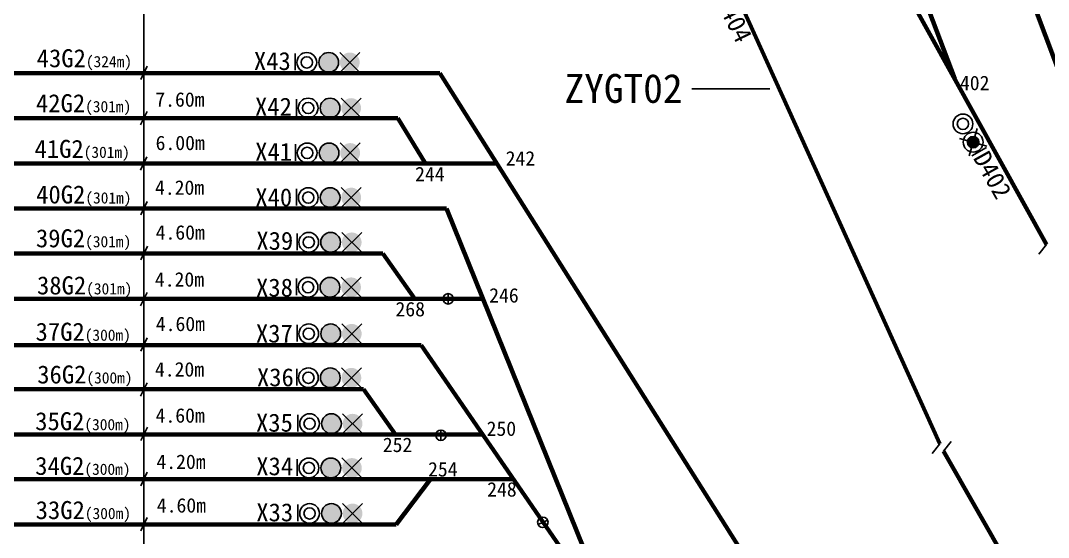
# Model space of a CAD drawing. Header units: millimetres. Extents: x -17381 to -15684, y 1883 to 2345.
# Drawn here: x -17165.2 to -17108.4, y 1990.3 to 2018.9 of the extents above; entities that cross this region are included whole.
import ezdxf

# ---------------------------------------------------------------- set-up
doc = ezdxf.new("R2010")
doc.units = ezdxf.units.MM
doc.layers.add('1', color=1, linetype='Continuous')
doc.layers.add('站台', color=7, linetype='Continuous')
doc.styles.get("Standard").update_dxf_attribs({"font": 'SimSun.ttf'})
doc.styles.add('宋体', font='SimSun.ttf')

# ---------------------------------------------------------------- blocks, each defined once
blk = doc.blocks.new('qxjyj')
at = {"layer": '1', "color": 1}
blk.add_line((0, 1.6), (0, -1.6), dxfattribs=at)
blk.add_circle((-0.01, 0), 1.6, dxfattribs=at)

msp = doc.modelspace()

# ---------------------------------------------------------------- hatches: boundary and pattern name
at = {"lineweight": -3}
for points in [[(-17148.734, 2016.623, 1), (-17147.642, 2016.623, 1)], [(-17148.659, 2014.095, 1), (-17147.567, 2014.095, 1)], [(-17148.713, 2011.606, 1), (-17147.621, 2011.606, 1)], [(-17148.655, 2009.136, 1), (-17147.563, 2009.136, 1)], [(-17148.628, 2006.656, 1), (-17147.536, 2006.656, 1)], [(-17148.664, 2004.165, 1), (-17147.572, 2004.165, 1)], [(-17148.625, 2001.588, 1), (-17147.533, 2001.588, 1)], [(-17148.646, 1999.153, 1), (-17147.554, 1999.153, 1)], [(-17148.582, 1996.611, 1), (-17147.49, 1996.611, 1)], [(-17148.617, 1994.158, 1), (-17147.525, 1994.158, 1)], [(-17148.582, 1991.636, 1), (-17147.49, 1991.636, 1)]]:
    msp.add_hatch(color=2, dxfattribs=at).paths.add_polyline_path(points)
h = msp.add_hatch(color=1, dxfattribs=at)
h.paths.add_polyline_path([(-17147.407, 2017.009, 0.198912), (-17147.567, 2016.623, 0.198912), (-17147.407, 2016.237), (-17147.021, 2016.623)])
h.paths.add_polyline_path([(-17147.407, 2017.009), (-17147.021, 2016.623), (-17146.635, 2017.009, 0.414214)])
h.paths.add_polyline_path([(-17146.635, 2017.009), (-17147.021, 2016.623), (-17146.635, 2016.237, 0.198912), (-17146.475, 2016.623, 0.198912)])
h.paths.add_polyline_path([(-17146.635, 2016.237), (-17147.021, 2016.623), (-17147.407, 2016.237, 0.414214)])
h = msp.add_hatch(color=1, dxfattribs=at)
h.paths.add_polyline_path([(-17147.407, 2016.237, -0.198912), (-17147.567, 2016.623, -0.198912), (-17147.407, 2017.009), (-17147.021, 2016.623)])
h.paths.add_polyline_path([(-17147.407, 2016.237), (-17147.021, 2016.623), (-17146.635, 2016.237, -0.414214)])
h.paths.add_polyline_path([(-17146.635, 2016.237), (-17147.021, 2016.623), (-17146.635, 2017.009, -0.198912), (-17146.475, 2016.623, -0.198912)])
h.paths.add_polyline_path([(-17146.635, 2017.009), (-17147.021, 2016.623), (-17147.407, 2017.009, -0.414214)])
h = msp.add_hatch(color=1, dxfattribs=at)
h.paths.add_polyline_path([(-17147.331, 2014.481, 0.198912), (-17147.491, 2014.095, 0.198912), (-17147.331, 2013.709), (-17146.945, 2014.095)])
h.paths.add_polyline_path([(-17147.331, 2014.481), (-17146.945, 2014.095), (-17146.559, 2014.481, 0.414214)])
h.paths.add_polyline_path([(-17146.559, 2014.481), (-17146.945, 2014.095), (-17146.559, 2013.709, 0.198912), (-17146.399, 2014.095, 0.198912)])
h.paths.add_polyline_path([(-17146.559, 2013.709), (-17146.945, 2014.095), (-17147.331, 2013.709, 0.414214)])
h = msp.add_hatch(color=1, dxfattribs=at)
h.paths.add_polyline_path([(-17147.331, 2013.709, -0.198912), (-17147.491, 2014.095, -0.198912), (-17147.331, 2014.481), (-17146.945, 2014.095)])
h.paths.add_polyline_path([(-17147.331, 2013.709), (-17146.945, 2014.095), (-17146.559, 2013.709, -0.414214)])
h.paths.add_polyline_path([(-17146.559, 2013.709), (-17146.945, 2014.095), (-17146.559, 2014.481, -0.198912), (-17146.399, 2014.095, -0.198912)])
h.paths.add_polyline_path([(-17146.559, 2014.481), (-17146.945, 2014.095), (-17147.331, 2014.481, -0.414214)])
h = msp.add_hatch(color=5, dxfattribs=at)
h.paths.add_polyline_path([(-17112.445, 2012.503), (-17112.531, 2012.203), (-17112.23, 2012.118, 0.414214)])
h.paths.add_polyline_path([(-17112.531, 2012.203), (-17112.445, 2012.503, 0.198912), (-17112.683, 2012.475, 0.198912), (-17112.831, 2012.288)])
h.paths.add_polyline_path([(-17112.531, 2012.203), (-17112.831, 2012.288, 0.414214), (-17112.616, 2011.903)])
h.paths.add_polyline_path([(-17112.23, 2012.118), (-17112.531, 2012.203), (-17112.616, 2011.903, 0.198912), (-17112.378, 2011.93, 0.198912)])
h = msp.add_hatch(color=1, dxfattribs=at)
h.paths.add_polyline_path([(-17147.386, 2011.992, 0.198912), (-17147.546, 2011.606, 0.198912), (-17147.386, 2011.22), (-17147, 2011.606)])
h.paths.add_polyline_path([(-17147.386, 2011.992), (-17147, 2011.606), (-17146.613, 2011.992, 0.414214)])
h.paths.add_polyline_path([(-17146.613, 2011.992), (-17147, 2011.606), (-17146.613, 2011.22, 0.198912), (-17146.454, 2011.606, 0.198912)])
h.paths.add_polyline_path([(-17146.613, 2011.22), (-17147, 2011.606), (-17147.386, 2011.22, 0.414214)])
h = msp.add_hatch(color=1, dxfattribs=at)
h.paths.add_polyline_path([(-17147.386, 2011.22, -0.198912), (-17147.546, 2011.606, -0.198912), (-17147.386, 2011.992), (-17147, 2011.606)])
h.paths.add_polyline_path([(-17147.386, 2011.22), (-17147, 2011.606), (-17146.613, 2011.22, -0.414214)])
h.paths.add_polyline_path([(-17146.613, 2011.22), (-17147, 2011.606), (-17146.613, 2011.992, -0.198912), (-17146.454, 2011.606, -0.198912)])
h.paths.add_polyline_path([(-17146.613, 2011.992), (-17147, 2011.606), (-17147.386, 2011.992, -0.414214)])
h = msp.add_hatch(color=1, dxfattribs=at)
h.paths.add_polyline_path([(-17147.328, 2009.522, 0.198912), (-17147.488, 2009.136, 0.198912), (-17147.328, 2008.75), (-17146.942, 2009.136)])
h.paths.add_polyline_path([(-17147.328, 2009.522), (-17146.942, 2009.136), (-17146.555, 2009.522, 0.414214)])
h.paths.add_polyline_path([(-17146.555, 2009.522), (-17146.942, 2009.136), (-17146.555, 2008.75, 0.198912), (-17146.396, 2009.136, 0.198912)])
h.paths.add_polyline_path([(-17146.555, 2008.75), (-17146.942, 2009.136), (-17147.328, 2008.75, 0.414214)])
h = msp.add_hatch(color=1, dxfattribs=at)
h.paths.add_polyline_path([(-17147.328, 2008.75, -0.198912), (-17147.488, 2009.136, -0.198912), (-17147.328, 2009.522), (-17146.942, 2009.136)])
h.paths.add_polyline_path([(-17147.328, 2008.75), (-17146.942, 2009.136), (-17146.555, 2008.75, -0.414214)])
h.paths.add_polyline_path([(-17146.555, 2008.75), (-17146.942, 2009.136), (-17146.555, 2009.522, -0.198912), (-17146.396, 2009.136, -0.198912)])
h.paths.add_polyline_path([(-17146.555, 2009.522), (-17146.942, 2009.136), (-17147.328, 2009.522, -0.414214)])
h = msp.add_hatch(color=1, dxfattribs=at)
h.paths.add_polyline_path([(-17147.301, 2007.042, 0.198912), (-17147.461, 2006.656, 0.198912), (-17147.301, 2006.27), (-17146.915, 2006.656)])
h.paths.add_polyline_path([(-17147.301, 2007.042), (-17146.915, 2006.656), (-17146.529, 2007.042, 0.414214)])
h.paths.add_polyline_path([(-17146.529, 2007.042), (-17146.915, 2006.656), (-17146.529, 2006.27, 0.198912), (-17146.369, 2006.656, 0.198912)])
h.paths.add_polyline_path([(-17146.529, 2006.27), (-17146.915, 2006.656), (-17147.301, 2006.27, 0.414214)])
h = msp.add_hatch(color=1, dxfattribs=at)
h.paths.add_polyline_path([(-17147.301, 2006.27, -0.198912), (-17147.461, 2006.656, -0.198912), (-17147.301, 2007.042), (-17146.915, 2006.656)])
h.paths.add_polyline_path([(-17147.301, 2006.27), (-17146.915, 2006.656), (-17146.529, 2006.27, -0.414214)])
h.paths.add_polyline_path([(-17146.529, 2006.27), (-17146.915, 2006.656), (-17146.529, 2007.042, -0.198912), (-17146.369, 2006.656, -0.198912)])
h.paths.add_polyline_path([(-17146.529, 2007.042), (-17146.915, 2006.656), (-17147.301, 2007.042, -0.414214)])
h = msp.add_hatch(color=1, dxfattribs=at)
h.paths.add_polyline_path([(-17147.336, 2004.551, 0.198912), (-17147.496, 2004.165, 0.198912), (-17147.336, 2003.779), (-17146.95, 2004.165)])
h.paths.add_polyline_path([(-17147.336, 2004.551), (-17146.95, 2004.165), (-17146.564, 2004.551, 0.414214)])
h.paths.add_polyline_path([(-17146.564, 2004.551), (-17146.95, 2004.165), (-17146.564, 2003.779, 0.198912), (-17146.404, 2004.165, 0.198912)])
h.paths.add_polyline_path([(-17146.564, 2003.779), (-17146.95, 2004.165), (-17147.336, 2003.779, 0.414214)])
h = msp.add_hatch(color=1, dxfattribs=at)
h.paths.add_polyline_path([(-17147.336, 2003.779, -0.198912), (-17147.496, 2004.165, -0.198912), (-17147.336, 2004.551), (-17146.95, 2004.165)])
h.paths.add_polyline_path([(-17147.336, 2003.779), (-17146.95, 2004.165), (-17146.564, 2003.779, -0.414214)])
h.paths.add_polyline_path([(-17146.564, 2003.779), (-17146.95, 2004.165), (-17146.564, 2004.551, -0.198912), (-17146.404, 2004.165, -0.198912)])
h.paths.add_polyline_path([(-17146.564, 2004.551), (-17146.95, 2004.165), (-17147.336, 2004.551, -0.414214)])
h = msp.add_hatch(color=1, dxfattribs=at)
h.paths.add_polyline_path([(-17147.297, 2001.974, 0.198912), (-17147.457, 2001.588, 0.198912), (-17147.297, 2001.202), (-17146.911, 2001.588)])
h.paths.add_polyline_path([(-17147.297, 2001.974), (-17146.911, 2001.588), (-17146.525, 2001.974, 0.414214)])
h.paths.add_polyline_path([(-17146.525, 2001.974), (-17146.911, 2001.588), (-17146.525, 2001.202, 0.198912), (-17146.365, 2001.588, 0.198912)])
h.paths.add_polyline_path([(-17146.525, 2001.202), (-17146.911, 2001.588), (-17147.297, 2001.202, 0.414214)])
h = msp.add_hatch(color=1, dxfattribs=at)
h.paths.add_polyline_path([(-17147.297, 2001.202, -0.198912), (-17147.457, 2001.588, -0.198912), (-17147.297, 2001.974), (-17146.911, 2001.588)])
h.paths.add_polyline_path([(-17147.297, 2001.202), (-17146.911, 2001.588), (-17146.525, 2001.202, -0.414214)])
h.paths.add_polyline_path([(-17146.525, 2001.202), (-17146.911, 2001.588), (-17146.525, 2001.974, -0.198912), (-17146.365, 2001.588, -0.198912)])
h.paths.add_polyline_path([(-17146.525, 2001.974), (-17146.911, 2001.588), (-17147.297, 2001.974, -0.414214)])
h = msp.add_hatch(color=1, dxfattribs=at)
h.paths.add_polyline_path([(-17147.318, 1999.539, 0.198912), (-17147.478, 1999.153, 0.198912), (-17147.318, 1998.767), (-17146.932, 1999.153)])
h.paths.add_polyline_path([(-17147.318, 1999.539), (-17146.932, 1999.153), (-17146.546, 1999.539, 0.414214)])
h.paths.add_polyline_path([(-17146.546, 1999.539), (-17146.932, 1999.153), (-17146.546, 1998.767, 0.198912), (-17146.386, 1999.153, 0.198912)])
h.paths.add_polyline_path([(-17146.546, 1998.767), (-17146.932, 1999.153), (-17147.318, 1998.767, 0.414214)])
h = msp.add_hatch(color=1, dxfattribs=at)
h.paths.add_polyline_path([(-17147.318, 1998.767, -0.198912), (-17147.478, 1999.153, -0.198912), (-17147.318, 1999.539), (-17146.932, 1999.153)])
h.paths.add_polyline_path([(-17147.318, 1998.767), (-17146.932, 1999.153), (-17146.546, 1998.767, -0.414214)])
h.paths.add_polyline_path([(-17146.546, 1998.767), (-17146.932, 1999.153), (-17146.546, 1999.539, -0.198912), (-17146.386, 1999.153, -0.198912)])
h.paths.add_polyline_path([(-17146.546, 1999.539), (-17146.932, 1999.153), (-17147.318, 1999.539, -0.414214)])
h = msp.add_hatch(color=1, dxfattribs=at)
h.paths.add_polyline_path([(-17147.254, 1996.997, 0.198912), (-17147.414, 1996.611, 0.198912), (-17147.254, 1996.225), (-17146.868, 1996.611)])
h.paths.add_polyline_path([(-17147.254, 1996.997), (-17146.868, 1996.611), (-17146.482, 1996.997, 0.414214)])
h.paths.add_polyline_path([(-17146.482, 1996.997), (-17146.868, 1996.611), (-17146.482, 1996.225, 0.198912), (-17146.322, 1996.611, 0.198912)])
h.paths.add_polyline_path([(-17146.482, 1996.225), (-17146.868, 1996.611), (-17147.254, 1996.225, 0.414214)])
h = msp.add_hatch(color=1, dxfattribs=at)
h.paths.add_polyline_path([(-17147.254, 1996.225, -0.198912), (-17147.414, 1996.611, -0.198912), (-17147.254, 1996.997), (-17146.868, 1996.611)])
h.paths.add_polyline_path([(-17147.254, 1996.225), (-17146.868, 1996.611), (-17146.482, 1996.225, -0.414214)])
h.paths.add_polyline_path([(-17146.482, 1996.225), (-17146.868, 1996.611), (-17146.482, 1996.997, -0.198912), (-17146.322, 1996.611, -0.198912)])
h.paths.add_polyline_path([(-17146.482, 1996.997), (-17146.868, 1996.611), (-17147.254, 1996.997, -0.414214)])
h = msp.add_hatch(color=1, dxfattribs=at)
h.paths.add_polyline_path([(-17147.29, 1994.544, 0.198912), (-17147.45, 1994.158, 0.198912), (-17147.29, 1993.772), (-17146.904, 1994.158)])
h.paths.add_polyline_path([(-17147.29, 1994.544), (-17146.904, 1994.158), (-17146.517, 1994.544, 0.414214)])
h.paths.add_polyline_path([(-17146.517, 1994.544), (-17146.904, 1994.158), (-17146.517, 1993.772, 0.198912), (-17146.358, 1994.158, 0.198912)])
h.paths.add_polyline_path([(-17146.517, 1993.772), (-17146.904, 1994.158), (-17147.29, 1993.772, 0.414214)])
h = msp.add_hatch(color=1, dxfattribs=at)
h.paths.add_polyline_path([(-17147.29, 1993.772, -0.198912), (-17147.45, 1994.158, -0.198912), (-17147.29, 1994.544), (-17146.904, 1994.158)])
h.paths.add_polyline_path([(-17147.29, 1993.772), (-17146.904, 1994.158), (-17146.517, 1993.772, -0.414214)])
h.paths.add_polyline_path([(-17146.517, 1993.772), (-17146.904, 1994.158), (-17146.517, 1994.544, -0.198912), (-17146.358, 1994.158, -0.198912)])
h.paths.add_polyline_path([(-17146.517, 1994.544), (-17146.904, 1994.158), (-17147.29, 1994.544, -0.414214)])
h = msp.add_hatch(color=1, dxfattribs=at)
h.paths.add_polyline_path([(-17147.254, 1992.022, 0.198912), (-17147.414, 1991.636, 0.198912), (-17147.254, 1991.25), (-17146.868, 1991.636)])
h.paths.add_polyline_path([(-17147.254, 1992.022), (-17146.868, 1991.636), (-17146.482, 1992.022, 0.414214)])
h.paths.add_polyline_path([(-17146.482, 1992.022), (-17146.868, 1991.636), (-17146.482, 1991.25, 0.198912), (-17146.322, 1991.636, 0.198912)])
h.paths.add_polyline_path([(-17146.482, 1991.25), (-17146.868, 1991.636), (-17147.254, 1991.25, 0.414214)])
h = msp.add_hatch(color=1, dxfattribs=at)
h.paths.add_polyline_path([(-17147.254, 1991.25, -0.198912), (-17147.414, 1991.636, -0.198912), (-17147.254, 1992.022), (-17146.868, 1991.636)])
h.paths.add_polyline_path([(-17147.254, 1991.25), (-17146.868, 1991.636), (-17146.482, 1991.25, -0.414214)])
h.paths.add_polyline_path([(-17146.482, 1991.25), (-17146.868, 1991.636), (-17146.482, 1992.022, -0.198912), (-17146.322, 1991.636, -0.198912)])
h.paths.add_polyline_path([(-17146.482, 1992.022), (-17146.868, 1991.636), (-17147.254, 1992.022, -0.414214)])

# ---------------------------------------------------------------- linework, layer by layer
for p, q in [((-17158.417, 2093.547), (-17158.409, 1906.013)), ((-17150.043, 2016.188), (-17150.043, 2017.113)), ((-17146.469, 2016.071), (-17147.572, 2017.174)), ((-17146.469, 2017.174), (-17147.572, 2016.071)), ((-17146.469, 2017.174), (-17147.572, 2016.071)), ((-17146.469, 2016.071), (-17147.572, 2017.174)), ((-17149.968, 2013.66), (-17149.968, 2014.585)), ((-17146.394, 2013.543), (-17147.497, 2014.646)), ((-17146.394, 2014.646), (-17147.497, 2013.543)), ((-17146.394, 2014.646), (-17147.497, 2013.543)), ((-17146.394, 2013.543), (-17147.497, 2014.646)), ((-17112.318, 2012.953), (-17112.743, 2011.452)), ((-17113.281, 2012.415), (-17111.78, 2011.99)), ((-17150.022, 2011.171), (-17150.022, 2012.097)), ((-17146.448, 2011.054), (-17147.551, 2012.157)), ((-17146.448, 2012.157), (-17147.551, 2011.054)), ((-17146.448, 2012.157), (-17147.551, 2011.054)), ((-17146.448, 2011.054), (-17147.551, 2012.157)), ((-17112.607, 2011.448), (-17111.799, 2011.899)), ((-17149.964, 2008.701), (-17149.964, 2009.627)), ((-17146.39, 2008.585), (-17147.493, 2009.688)), ((-17146.39, 2009.688), (-17147.493, 2008.585)), ((-17146.39, 2009.688), (-17147.493, 2008.585)), ((-17146.39, 2008.585), (-17147.493, 2009.688)), ((-17149.937, 2006.221), (-17149.937, 2007.146)), ((-17146.363, 2006.104), (-17147.467, 2007.207)), ((-17146.363, 2007.207), (-17147.467, 2006.104)), ((-17146.363, 2007.207), (-17147.467, 2006.104)), ((-17146.363, 2006.104), (-17147.467, 2007.207)), ((-17108.479, 2006.543), (-17108.899, 2006.007)), ((-17149.973, 2003.73), (-17149.973, 2004.655)), ((-17146.399, 2003.613), (-17147.502, 2004.716)), ((-17146.399, 2004.716), (-17147.502, 2003.613)), ((-17146.399, 2004.716), (-17147.502, 2003.613)), ((-17146.399, 2003.613), (-17147.502, 2004.716)), ((-17149.934, 2001.154), (-17149.934, 2002.079)), ((-17146.36, 2001.037), (-17147.463, 2002.14)), ((-17146.36, 2002.14), (-17147.463, 2001.037)), ((-17146.36, 2002.14), (-17147.463, 2001.037)), ((-17146.36, 2001.037), (-17147.463, 2002.14)), ((-17146.381, 1998.601), (-17147.484, 1999.704)), ((-17146.381, 1999.704), (-17147.484, 1998.601)), ((-17146.381, 1999.704), (-17147.484, 1998.601)), ((-17146.381, 1998.601), (-17147.484, 1999.704)), ((-17149.955, 1998.718), (-17149.955, 1999.644)), ((-17149.891, 1996.176), (-17149.891, 1997.101)), ((-17146.317, 1996.059), (-17147.42, 1997.162)), ((-17146.317, 1997.162), (-17147.42, 1996.059)), ((-17146.317, 1997.162), (-17147.42, 1996.059)), ((-17146.317, 1996.059), (-17147.42, 1997.162)), ((-17114.377, 1995.491), (-17114.801, 1994.95)), ((-17114.168, 1995.081), (-17113.757, 1995.63)), ((-17149.926, 1993.723), (-17149.926, 1994.648)), ((-17146.352, 1993.606), (-17147.455, 1994.709)), ((-17146.352, 1994.709), (-17147.455, 1993.606)), ((-17146.352, 1994.709), (-17147.455, 1993.606)), ((-17146.352, 1993.606), (-17147.455, 1994.709)), ((-17149.891, 1991.202), (-17149.891, 1992.127)), ((-17146.317, 1991.085), (-17147.42, 1992.188)), ((-17146.317, 1992.188), (-17147.42, 1991.085)), ((-17146.317, 1992.188), (-17147.42, 1991.085)), ((-17146.317, 1991.085), (-17147.42, 1992.188))]:
    msp.add_line(p, q, dxfattribs=at)
at = {"color": 1, "lineweight": 60}
for p, q in [((-17135.903, 2091.028), (-17104.541, 2007.454)), ((-17140.586, 2053.541), (-17114.377, 1995.491))]:
    msp.add_line(p, q, dxfattribs=at)
at = {"color": 6, "lineweight": 60}
msp.add_line((-17113.548, 2015.705), (-17127.808, 2053.812), dxfattribs=at)
at = {"color": 0}
for p, q in [((-17158.228, 2016.413), (-17158.591, 2015.669)), ((-17158.237, 2013.902), (-17158.6, 2013.157)), ((-17158.246, 2011.397), (-17158.61, 2010.653)), ((-17158.228, 2008.921), (-17158.591, 2008.176)), ((-17158.218, 2006.435), (-17158.582, 2005.69)), ((-17158.237, 2003.878), (-17158.6, 2003.133)), ((-17158.228, 2001.364), (-17158.591, 2000.619)), ((-17158.237, 1998.876), (-17158.6, 1998.131)), ((-17158.218, 1996.418), (-17158.582, 1995.673)), ((-17158.227, 1993.918), (-17158.591, 1993.174)), ((-17158.228, 1991.418), (-17158.591, 1990.674))]:
    msp.add_line(p, q, dxfattribs=at)
at = {"color": 124, "lineweight": -3}
for p, q in [((-17147.021, 2016.623), (-17147.021, 2016.623)), ((-17147.021, 2016.623), (-17147.021, 2016.623)), ((-17146.945, 2014.095), (-17146.945, 2014.095)), ((-17146.945, 2014.095), (-17146.945, 2014.095)), ((-17112.531, 2012.203), (-17112.531, 2012.203)), ((-17112.531, 2012.203), (-17112.531, 2012.203)), ((-17147, 2011.606), (-17147, 2011.606)), ((-17147, 2011.606), (-17147, 2011.606)), ((-17146.942, 2009.136), (-17146.942, 2009.136)), ((-17146.942, 2009.136), (-17146.942, 2009.136)), ((-17146.915, 2006.656), (-17146.915, 2006.656)), ((-17146.915, 2006.656), (-17146.915, 2006.656)), ((-17146.95, 2004.165), (-17146.95, 2004.165)), ((-17146.95, 2004.165), (-17146.95, 2004.165)), ((-17146.911, 2001.588), (-17146.911, 2001.588)), ((-17146.911, 2001.588), (-17146.911, 2001.588)), ((-17146.932, 1999.153), (-17146.932, 1999.153)), ((-17146.932, 1999.153), (-17146.932, 1999.153)), ((-17146.868, 1996.611), (-17146.868, 1996.611)), ((-17146.868, 1996.611), (-17146.868, 1996.611)), ((-17146.904, 1994.158), (-17146.904, 1994.158)), ((-17146.904, 1994.158), (-17146.904, 1994.158)), ((-17146.868, 1991.636), (-17146.868, 1991.636)), ((-17146.868, 1991.636), (-17146.868, 1991.636))]:
    msp.add_line(p, q, dxfattribs=at)
at = {"color": 5, "lineweight": 60}
for p, q in [((-17142.038, 2016.028), (-17194.016, 2016.028)), ((-17196.462, 2013.528), (-17144.369, 2013.528)), ((-17138.886, 2011.028), (-17206.937, 2011.028)), ((-17196.749, 2008.528), (-17141.675, 2008.528)), ((-17132.323, 1985.339), (-17141.675, 2008.528)), ((-17145.199, 2006.028), (-17197.75, 2006.028)), ((-17204.3, 2003.52), (-17139.656, 2003.52)), ((-17143.077, 2000.956), (-17200.858, 2000.956)), ((-17201.654, 1998.528), (-17146.263, 1998.528)), ((-17139.666, 1996.004), (-17198.9, 1996.004)), ((-17114.168, 1995.081), (-17095.614, 1962.614)), ((-17201.349, 1993.528), (-17137.962, 1993.528)), ((-17144.451, 1991.029), (-17196.381, 1991.029))]:
    msp.add_line(p, q, dxfattribs=at)
at = {"color": 1, "lineweight": -3}
msp.add_line((-17128.102, 2015.162), (-17123.783, 2015.162), dxfattribs=at)
at = {"color": 5, "lineweight": -3}
for p, q in [((-17112.318, 2012.953), (-17112.743, 2011.452)), ((-17113.281, 2012.415), (-17111.78, 2011.99))]:
    msp.add_line(p, q, dxfattribs=at)
at = {"lineweight": -3}
for centre, radius in [((-17149.4, 2016.623), 0.546), ((-17149.4, 2016.623), 0.312), ((-17149.325, 2014.095), 0.546), ((-17149.325, 2014.095), 0.312), ((-17113.097, 2013.217), 0.546), ((-17113.097, 2013.217), 0.312), ((-17149.379, 2011.606), 0.546), ((-17149.379, 2011.606), 0.312), ((-17149.321, 2009.136), 0.546), ((-17149.321, 2009.136), 0.312), ((-17149.295, 2006.656), 0.546), ((-17149.295, 2006.656), 0.312), ((-17149.33, 2004.165), 0.546), ((-17149.33, 2004.165), 0.312), ((-17149.291, 2001.588), 0.546), ((-17149.291, 2001.588), 0.312), ((-17149.312, 1999.153), 0.546), ((-17149.312, 1999.153), 0.312), ((-17149.248, 1996.611), 0.546), ((-17149.248, 1996.611), 0.312), ((-17149.283, 1994.158), 0.546), ((-17149.283, 1994.158), 0.312), ((-17149.248, 1991.636), 0.546), ((-17149.248, 1991.636), 0.312)]:
    msp.add_circle(centre, radius, dxfattribs=at)
at = {"color": 2, "lineweight": -3}
for centre in [(-17148.188, 2016.623), (-17148.113, 2014.095), (-17148.167, 2011.606), (-17148.109, 2009.136), (-17148.082, 2006.656), (-17148.118, 2004.165), (-17148.079, 2001.588), (-17148.1, 1999.153), (-17148.036, 1996.611), (-17148.071, 1994.158), (-17148.036, 1991.636)]:
    msp.add_circle(centre, 0.546, dxfattribs=at)
at = {"color": 5, "lineweight": -3}
for radius in [0.546, 0.312]:
    msp.add_circle((-17112.531, 2012.203), radius, dxfattribs=at)
at = {"layer": '站台', "color": 6, "lineweight": 60}
msp.add_line((-17135.849, 2056.022), (-17108.479, 2006.543), dxfattribs=at)
at = {"layer": '站台', "color": 5, "lineweight": 60}
for p, q in [((-17142.038, 2016.028), (-17107.359, 1961.028)), ((-17144.369, 2013.528), (-17142.833, 2011.028)), ((-17145.199, 2006.028), (-17143.431, 2003.52)), ((-17143.077, 2000.956), (-17115.586, 1961.031)), ((-17146.263, 1998.528), (-17144.487, 1996.004)), ((-17144.451, 1991.029), (-17142.554, 1993.528))]:
    msp.add_line(p, q, dxfattribs=at)

# ---------------------------------------------------------------- block references
at = {"color": 0}
for p, xscale, yscale, zscale, rotation in [((-17141.577, 2003.526), 0.1799999999996984, 0.1799999999996984, 0.1799999999996984, 0.07014464790900053), ((-17141.977, 1995.969), 0.1799999999996984, 0.1799999999996984, 0.1799999999996984, 0.07014464790900053), ((-17136.342, 1991.147), 0.1800000000001099, 0.1800000000001099, 0.1800000000001099, 115.5441367368231)]:
    msp.add_blockref('qxjyj', p, dxfattribs=dict(at, xscale=xscale, yscale=yscale, zscale=zscale, rotation=rotation))

# ---------------------------------------------------------------- texts
at = {"color": 124, "lineweight": -3, "char_height": 1, "width": 1.49222, "attachment_point": 1, "style": '宋体'}
for s, insert, rotation in [('{\\C256;D404}', (-17125.916, 2020.496), 296.1765), ('{\\C256;D402}', (-17111.684, 2011.816), 299.1765)]:
    msp.add_mtext(s, dxfattribs=dict(at, insert=insert, rotation=rotation))
at = {"color": 124, "lineweight": -3, "attachment_point": 1, "style": '宋体'}
for s, insert, char_height, width in [('{\\C256;43G2\\H0.625x;(324m)}', (-17164.345, 2017.353), 1, 3.62344), ('{\\C256;402}', (-17113.262, 2015.883), 0.8, 1.24256), ('{\\C256;42G2\\H0.625x;(301m)}', (-17164.386, 2014.861), 1, 3.62344), ('{\\C256;41G2\\H0.625x;(301m)}', (-17164.466, 2012.333), 1, 3.62344), ('{\\C256;242}', (-17138.398, 2011.706), 0.8, 1.2532), ('{\\C256;244}', (-17143.408, 2010.837), 0.8, 1.2532), ('{\\C256;40G2\\H0.625x;(301m)}', (-17164.375, 2009.805), 1, 3.62344), ('{\\C256;39G2\\H0.625x;(301m)}', (-17164.386, 2007.38), 1, 3.62344), ('{\\C256;38G2\\H0.625x;(301m)}', (-17164.328, 2004.771), 1, 3.62344), ('{\\C256;246}', (-17139.309, 2004.12), 0.8, 1.2532), ('{\\C256;268}', (-17144.494, 2003.354), 0.8, 1.2532), ('{\\C256;37G2\\H0.625x;(300m)}', (-17164.408, 2002.203), 1, 3.62344), ('{\\C256;36G2\\H0.625x;(300m)}', (-17164.315, 1999.836), 1, 3.62344), ('{\\C256;35G2\\H0.625x;(300m)}', (-17164.427, 1997.248), 1, 3.62344), ('{\\C256;250}', (-17139.452, 1996.735), 0.8, 1.2532), ('{\\C256;252}', (-17145.196, 1995.838), 0.8, 1.2532), ('{\\C256;34G2\\H0.625x;(300m)}', (-17164.427, 1994.774), 1, 3.62344), ('{\\C256;254}', (-17142.691, 1994.484), 0.8, 1.2532), ('{\\C256;248}', (-17139.421, 1993.37), 0.8, 1.2532), ('{\\C256;33G2\\H0.625x;(300m)}', (-17164.402, 1992.325), 1, 3.62344)]:
    msp.add_mtext(s, dxfattribs=dict(at, insert=insert, char_height=char_height, width=width))
at = {"color": 124, "lineweight": -3, "char_height": 1, "width": 1.49222, "attachment_point": 3}
for s, insert in [('{\\C256;X43}', (-17150.287, 2017.196)), ('{\\C256;X42}', (-17150.225, 2014.669)), ('{\\C256;X41}', (-17150.217, 2012.172)), ('{\\C256;X40}', (-17150.209, 2009.649)), ('{\\C256;X39}', (-17150.151, 2007.242)), ('{\\C256;X38}', (-17150.168, 2004.651)), ('{\\C256;X37}', (-17150.176, 2002.104)), ('{\\C256;X36}', (-17150.119, 1999.68)), ('{\\C256;X35}', (-17150.17, 1997.166)), ('{\\C256;X34}', (-17150.156, 1994.754)), ('{\\C256;X33}', (-17150.155, 1992.201))]:
    msp.add_mtext(s, dxfattribs=dict(at, insert=insert))
at = {"color": 1, "lineweight": -3, "insert": (-17135.14, 2015.98), "char_height": 1.6, "width": 7.07028, "attachment_point": 1, "style": '宋体'}
msp.add_mtext('ZYGT02', dxfattribs=at)
at = {"lineweight": -3, "char_height": 0.8, "width": 2.6829, "attachment_point": 1, "style": '宋体'}
for s, insert in [('7.60m', (-17157.78, 2014.967)), ('6.00m', (-17157.766, 2012.564)), ('4.20m', (-17157.799, 2010.09)), ('4.60m', (-17157.764, 2007.604)), ('4.20m', (-17157.805, 2005.002)), ('4.60m', (-17157.754, 2002.538)), ('4.20m', (-17157.802, 2000.021)), ('4.60m', (-17157.766, 1997.466)), ('4.20m', (-17157.721, 1994.902)), ('4.60m', (-17157.698, 1992.487))]:
    msp.add_mtext(s, dxfattribs=dict(at, insert=insert))

doc.saveas('drawing.dxf')
